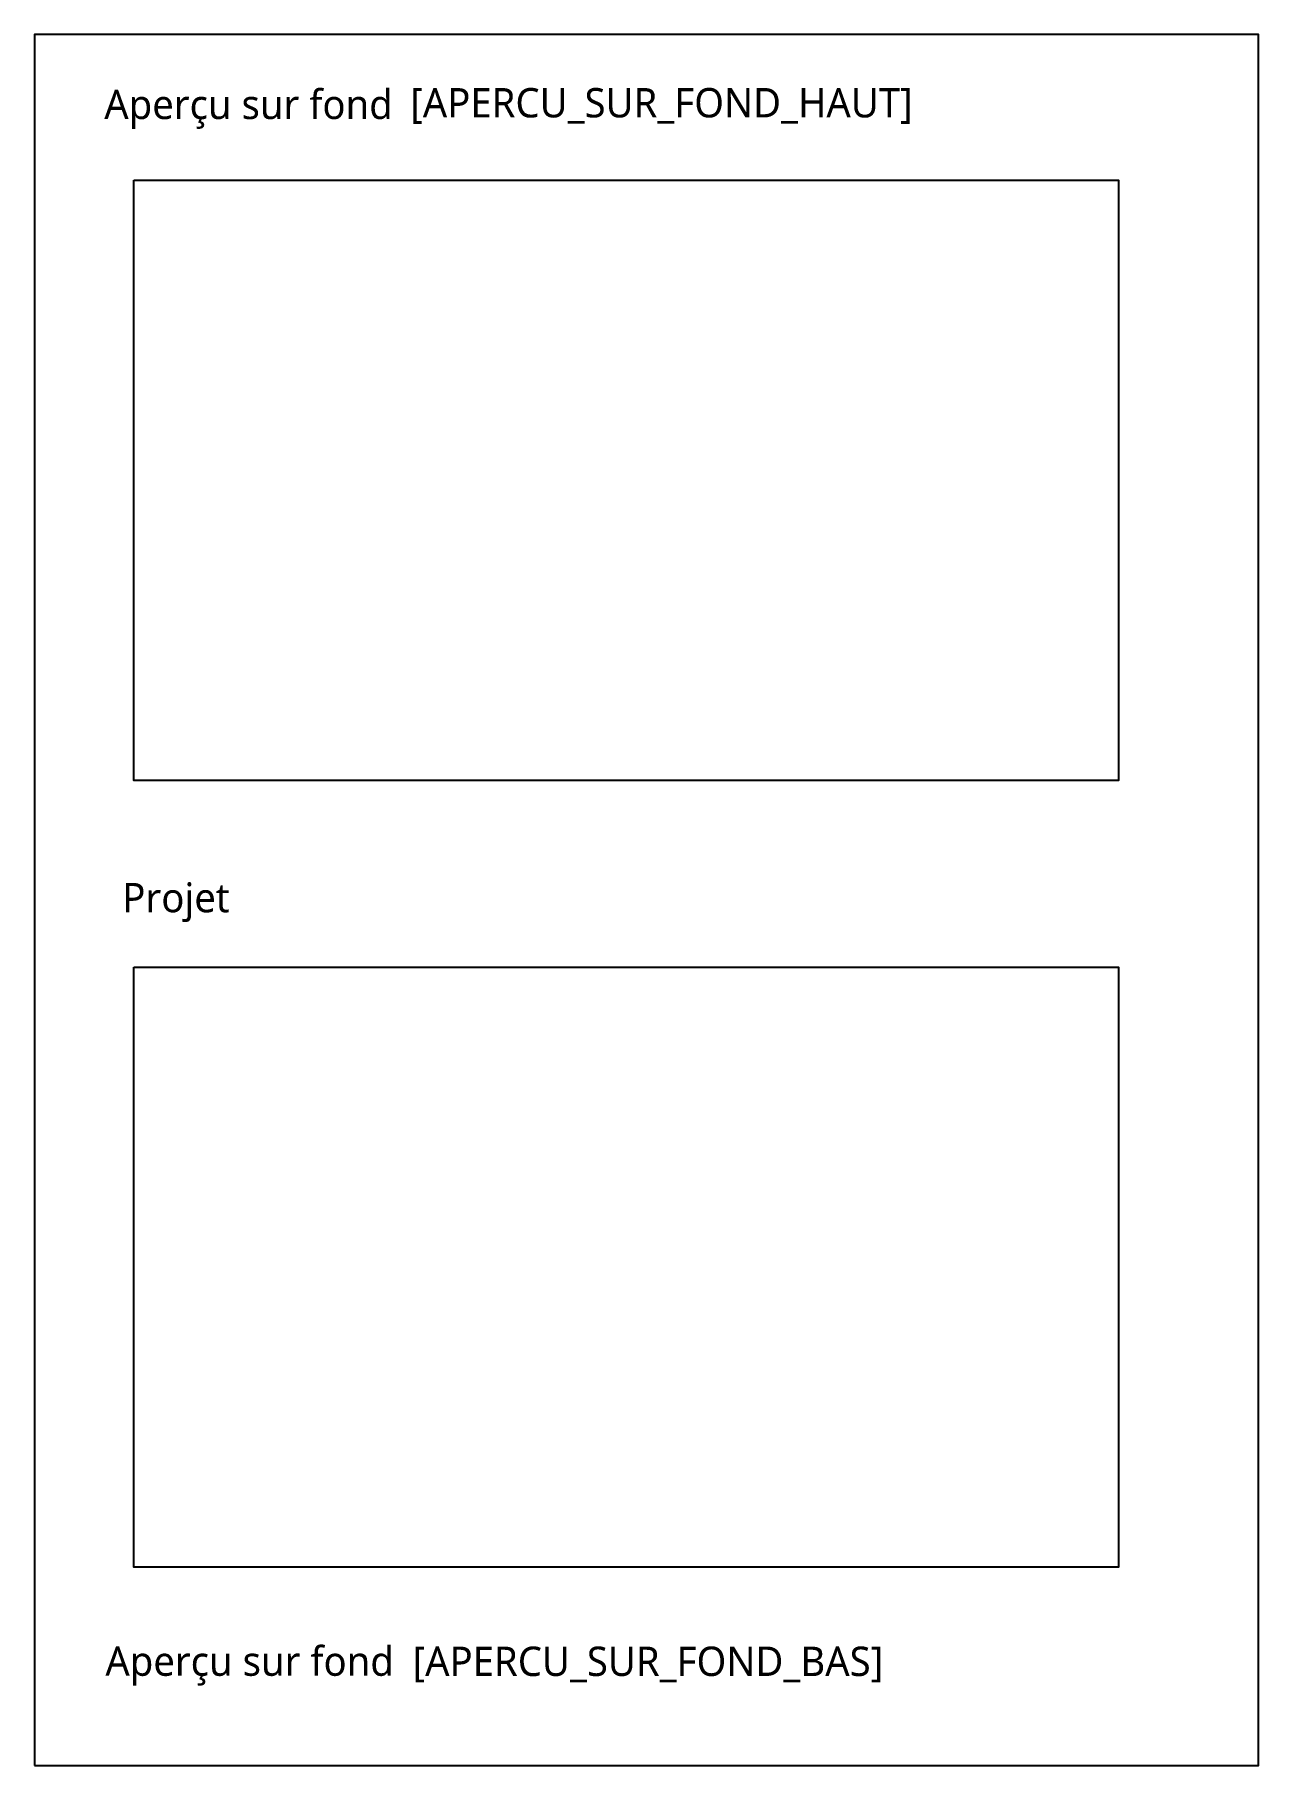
# Model space of a CAD drawing. Header units: millimetres. Extents: x 0 to 210, y 0 to 297.
import ezdxf

# ---------------------------------------------------------------- set-up
doc = ezdxf.new("R2010")
doc.units = ezdxf.units.MM
doc.layers.add('map_placeholder', color=7, linetype='Continuous')
doc.layers.add('orto_placeholder', color=7, linetype='Continuous')
doc.styles.add('Normal', font='')
doc.styles.get('Normal').set_extended_font_data('Segoe UI Variable Display')

msp = doc.modelspace()

# ---------------------------------------------------------------- linework, layer by layer
msp.add_lwpolyline([(0, 0), (210, 0), (210, 297), (0, 297)], close=True)
at = {"layer": 'map_placeholder'}
msp.add_lwpolyline([(17, 137), (186, 137), (186, 34), (17, 34)], close=True, dxfattribs=at)
at = {"layer": 'orto_placeholder'}
msp.add_lwpolyline([(17, 272), (186, 272), (186, 169), (17, 169)], close=True, dxfattribs=at)

# ---------------------------------------------------------------- texts
at = {"style": 'Normal'}
for s, p in [('Aperçu sur fond ', (11.95, 282.51)), ('Projet', (15.05, 146.39)), ('Aperçu sur fond ', (12.14, 15.37))]:
    msp.add_text(s, height=5.04, dxfattribs=at).set_placement(p)
for tag, p in [('[APERCU_SUR_FOND_HAUT]', (64.45, 282.79)), ('[APERCU_SUR_FOND_BAS]', (64.85, 15.34))]:
    msp.add_attdef(tag, p, '', height=5.04, dxfattribs=at)

doc.saveas('drawing.dxf')
